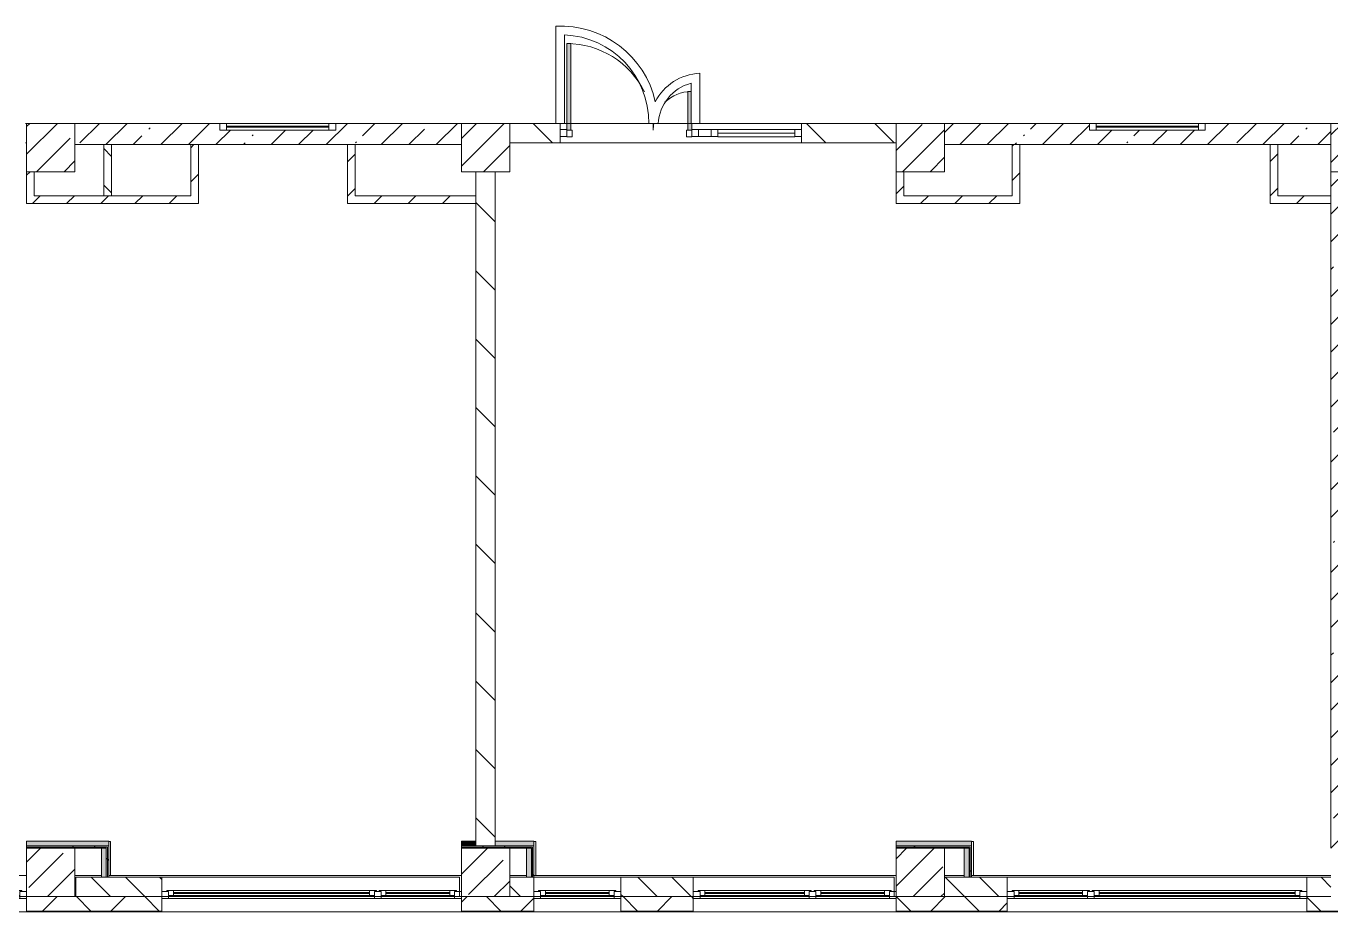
# Model space of a CAD drawing. Header units: millimetres. Extents: x 81037 to 284518, y -8553 to 29000.
# Drawn here: x 209413 to 222918, y -258 to 8906 of the extents above; entities that cross this region are included whole.
import ezdxf

# ---------------------------------------------------------------- set-up
doc = ezdxf.new("R2010")
doc.units = ezdxf.units.MM
for name, color, linetype, lineweight, true_color in [('A-DETL-GENF-9', 7, 'Continuous', 5, 0xaaaaaa), ('A-DOOR-4', 7, 'Continuous', 5, 0xe2e2e2), ('A-DOOR-5', 7, 'Continuous', 5, 0xaaaaaa), ('A-FLOR-2', 7, 'Continuous', 5, 0xaaaaaa), ('I-WALL-4', 7, 'Continuous', 5, 0xe7e7e7), ('I-WALL-5', 7, 'Continuous', 9, 0xe7e7e7), ('I-WALL-8', 7, 'Continuous', 5, 0x787878)]:
    doc.layers.add(name, color=color, linetype=linetype, lineweight=lineweight, true_color=true_color)
for name, color, linetype, lineweight in [('A-GLAZ-2', 7, 'Continuous', 5), ('A-GLAZ-CURT-1', 7, 'Continuous', 5), ('A-GLAZ-CWMG-2', 7, 'Continuous', 5), ('A-WALL', 7, 'Continuous', 9), ('A-WALL-4', 7, 'Continuous', 5), ('I-WALL-6', 7, 'Continuous', 5), ('S-COLS-1', 7, 'Continuous', 5)]:
    doc.layers.add(name, color=color, linetype=linetype, lineweight=lineweight)
pattern_1 = [(45, (157507.65, 0), (-176.7767, 176.7767), [])]
pattern_2 = [(45, (157507.65, 0), (-285.1231, 285.1231), []), (45, (157792.77, 0), (-285.1231, 285.1231), [504.031, -100.806, 16.764, -84.042])]
pattern_3 = [(135, (157507.65, 0), (-353.5534, -353.5534), [])]
pattern_4 = [(135, (157507.65, 0), (-176.7767, -176.7767), [])]
pattern_5 = [(45, (157507.65, 0), (-530.33, 530.33), []), (135, (157507.65, 0), (-530.33, -530.33), [])]

# ---------------------------------------------------------------- blocks, each defined once
blk = doc.blocks.new('BSC_Колонна _Прямоугольная - 500х500-V42-2_1_3_птичка')
at = {"layer": 'S-COLS-1'}
h = blk.add_hatch(dxfattribs=at)
h.set_pattern_fill('FP_56', color=256, style=0, pattern_type=2)
h.set_pattern_definition([(45, (-52160, -7650), (-285.123, 285.123), []), (45, (-51874.88, -7650), (-285.123, 285.123), [504.031, -100.806, 16.764, -84.042])])
h.paths.add_polyline_path([(-250, -250), (250, -250), (250, 250), (-250, 250)])
for p, q in [((250, 250), (-250, 250)), ((-250, 250), (-250, -250)), ((250, -250), (250, 250)), ((-250, -250), (250, -250))]:
    blk.add_line(p, q, dxfattribs=at)
blk = doc.blocks.new('BSC_Колонна _Прямоугольная - 500х500-V43-2_1_3_птичка')
at = {"layer": 'S-COLS-1'}
h = blk.add_hatch(dxfattribs=at)
h.set_pattern_fill('FP_57', color=256, style=0, pattern_type=2)
h.set_pattern_definition([(45, (-61160, -7650), (-285.1231, 285.1231), []), (45, (-60874.88, -7650), (-285.123, 285.123), [504.031, -100.806, 16.764, -84.042])])
h.paths.add_polyline_path([(-250, -250), (250, -250), (250, 250), (-250, 250)])
for p, q in [((250, 250), (-250, 250)), ((-250, 250), (-250, -250)), ((250, -250), (250, 250)), ((-250, -250), (250, -250))]:
    blk.add_line(p, q, dxfattribs=at)
blk = doc.blocks.new('BSC_Колонна _Прямоугольная - 500х500-V49-2_1_3_птичка')
at = {"layer": 'S-COLS-1'}
h = blk.add_hatch(dxfattribs=at)
h.set_pattern_fill('FP_63', color=256, style=0, pattern_type=2)
h.set_pattern_definition([(45, (-52160, -150), (-285.123, 285.123), []), (45, (-51874.88, -150), (-285.123, 285.123), [504.031, -100.806, 16.764, -84.042])])
h.paths.add_polyline_path([(-250, -250), (250, -250), (250, 250), (-250, 250)])
for p, q in [((250, 250), (-250, 250)), ((-250, 250), (-250, -250)), ((250, -250), (250, 250)), ((-250, -250), (250, -250))]:
    blk.add_line(p, q, dxfattribs=at)
blk = doc.blocks.new('BSC_Колонна _Прямоугольная - 500х500-V50-2_1_3_птичка')
at = {"layer": 'S-COLS-1'}
h = blk.add_hatch(dxfattribs=at)
h.set_pattern_fill('FP_64', color=256, style=0, pattern_type=2)
h.set_pattern_definition([(45, (-61160, -150), (-285.123, 285.123), []), (45, (-60874.88, -150), (-285.123, 285.123), [504.031, -100.806, 16.764, -84.042])])
h.paths.add_polyline_path([(-159, -250), (250, -250), (250, 250), (-250, 250), (-250, -250)])
for p, q in [((250, 250), (-250, 250)), ((-250, 250), (-250, -250)), ((250, -250), (250, 250)), ((-250, -250), (250, -250))]:
    blk.add_line(p, q, dxfattribs=at)
blk = doc.blocks.new('BSC_Колонна _Прямоугольная - 500х500-V54-2_1_3_птичка')
at = {"layer": 'S-COLS-1'}
h = blk.add_hatch(dxfattribs=at)
h.set_pattern_fill('FP_68', color=256, style=0, pattern_type=2)
h.set_pattern_definition([(45, (-65660, -7650), (-285.1231, 285.1231), []), (45, (-65374.88, -7650), (-285.1231, 285.1231), [504.031, -100.806, 16.764, -84.042])])
h.paths.add_polyline_path([(-22, -250), (250, -250), (250, 250), (-250, 250), (-250, -250)])
for p, q in [((250, 250), (-250, 250)), ((-250, 250), (-250, -250)), ((250, -250), (250, 250)), ((-250, -250), (250, -250))]:
    blk.add_line(p, q, dxfattribs=at)
blk = doc.blocks.new('BSC_Колонна _Прямоугольная - 500х500-V72-2_1_3_птичка')
at = {"layer": 'S-COLS-1'}
h = blk.add_hatch(dxfattribs=at)
h.set_pattern_fill('FP_91', color=256, style=0, pattern_type=2)
h.set_pattern_definition([(45, (-56660, -150), (-285.123, 285.123), []), (45, (-56374.88, -150), (-285.123, 285.123), [504.031, -100.806, 16.764, -84.042])])
h.paths.add_polyline_path([(-250, -250), (250, -250), (250, 250), (-250, 250), (-250, 80)])
for p, q in [((250, 250), (-250, 250)), ((-250, 250), (-250, -250)), ((250, -250), (250, 250)), ((-250, -250), (250, -250))]:
    blk.add_line(p, q, dxfattribs=at)
blk = doc.blocks.new('BSC_Колонна _Прямоугольная - 500х500-V73-2_1_3_птичка')
at = {"layer": 'S-COLS-1'}
h = blk.add_hatch(dxfattribs=at)
h.set_pattern_fill('FP_92', color=256, style=0, pattern_type=2)
h.set_pattern_definition([(45, (-56660, -7650), (-285.123, 285.123), []), (45, (-56374.88, -7650), (-285.123, 285.123), [504.031, -100.806, 16.764, -84.042])])
h.paths.add_polyline_path([(-250, -250), (250, -250), (250, 250), (-250, 250), (-250, 100)])
for p, q in [((250, 250), (-250, 250)), ((-250, 250), (-250, -250)), ((250, -250), (250, 250)), ((-250, -250), (250, -250))]:
    blk.add_line(p, q, dxfattribs=at)
blk = doc.blocks.new('120_Окно_СКБ_2Ст - 120_Окно_СКБ_2Ст 3100х2500 _мал_створка слева_-22446080-2_1_3_птичка')
at = {"layer": 'A-GLAZ-2'}
for p, q in [((-1550, -127), (-1550, -57)), ((-1550, -57), (-1480, -57)), ((1550, -57), (-1550, -57)), ((-1480, -127), (-1550, -127)), ((-1550, -127), (-1500, -127)), ((-1480, -127), (-1500, -127)), ((-1500, -127), (-1500, -137)), ((-1480, -57), (-1480, -127)), ((650, -87), (-1480, -87)), ((-1480, -87), (-1480, -127)), ((-1430, -137), (-1430, -87)), ((-1430, -107), (600, -107)), ((600, -117), (-1430, -117)), ((600, -137), (600, -87)), ((650, -127), (650, -57)), ((650, -57), (720, -57)), ((650, -127), (650, -87)), ((720, -127), (650, -127)), ((670, -127), (650, -127)), ((670, -127), (700, -127)), ((670, -137), (670, -127)), ((720, -127), (700, -127)), ((700, -127), (700, -137)), ((720, -57), (720, -127)), ((1480, -87), (720, -87)), ((720, -87), (720, -127)), ((770, -137), (770, -87)), ((770, -107), (1430, -107)), ((1430, -117), (770, -117)), ((1430, -137), (1430, -87)), ((1480, -127), (1480, -57)), ((1480, -57), (1550, -57)), ((1480, -127), (1480, -87)), ((1550, -127), (1480, -127)), ((1500, -127), (1480, -127)), ((1500, -127), (1550, -127)), ((1500, -137), (1500, -127)), ((1550, -57), (1550, -127)), ((-1500, -137), (670, -137)), ((670, -137), (-1500, -137)), ((700, -137), (1500, -137)), ((1500, -137), (700, -137))]:
    blk.add_line(p, q, dxfattribs=at)
blk = doc.blocks.new('120_Окно_СКБ_1Ст - 120_Окно_СКБ_1Ст 900х2500_h_-20664874-2_1_3_птичка')
at = {"layer": 'A-GLAZ-2'}
for p, q in [((-450, -127), (-450, -57)), ((-450, -57), (-380, -57)), ((450, -57), (-450, -57)), ((-380, -127), (-450, -127)), ((-450, -127), (-400, -127)), ((-380, -127), (-400, -127)), ((-400, -127), (-400, -137)), ((-380, -57), (-380, -127)), ((380, -87), (-380, -87)), ((-380, -87), (-380, -127)), ((-330, -137), (-330, -87)), ((-330, -107), (330, -107)), ((330, -117), (-330, -117)), ((330, -137), (330, -87)), ((380, -127), (380, -57)), ((380, -57), (450, -57)), ((380, -127), (380, -87)), ((450, -127), (380, -127)), ((400, -127), (380, -127)), ((400, -127), (450, -127)), ((400, -137), (400, -127)), ((450, -57), (450, -127)), ((-400, -137), (400, -137)), ((400, -137), (-400, -137))]:
    blk.add_line(p, q, dxfattribs=at)
blk = doc.blocks.new('120_Окно_СКБ_2Ст - 120_Окно_СКБ_2Ст 2100х2500 _мал створка СЛЕВА_-22446485-2_1_3_птичка')
at = {"layer": 'A-GLAZ-2'}
for p, q in [((-1050, -127), (-1050, -57)), ((-1050, -57), (-980, -57)), ((1050, -57), (-1050, -57)), ((-980, -127), (-1050, -127)), ((-1050, -127), (-1000, -127)), ((-980, -127), (-1000, -127)), ((-1000, -127), (-1000, -137)), ((-980, -57), (-980, -127)), ((-220, -87), (-980, -87)), ((-980, -87), (-980, -127)), ((-930, -137), (-930, -87)), ((-930, -107), (-270, -107)), ((-270, -117), (-930, -117)), ((-270, -137), (-270, -87)), ((-220, -127), (-220, -57)), ((-220, -57), (-150, -57)), ((-220, -127), (-220, -87)), ((-150, -127), (-220, -127)), ((-200, -127), (-220, -127)), ((-200, -127), (-170, -127)), ((-200, -137), (-200, -127)), ((-150, -127), (-170, -127)), ((-170, -127), (-170, -137)), ((-150, -57), (-150, -127)), ((980, -87), (-150, -87)), ((-150, -87), (-150, -127)), ((-100, -137), (-100, -87)), ((-100, -107), (930, -107)), ((930, -117), (-100, -117)), ((930, -137), (930, -87)), ((980, -127), (980, -57)), ((980, -57), (1050, -57)), ((980, -127), (980, -87)), ((1050, -127), (980, -127)), ((1000, -127), (980, -127)), ((1000, -127), (1050, -127)), ((1000, -137), (1000, -127)), ((1050, -57), (1050, -127)), ((-1000, -137), (-200, -137)), ((-200, -137), (-1000, -137)), ((-170, -137), (1000, -137)), ((1000, -137), (-170, -137))]:
    blk.add_line(p, q, dxfattribs=at)
blk = doc.blocks.new('120_Окно_СКБ_2Ст - 120_Окно_СКБ_2Ст 3100х2500 _мал_ створка слева-2_-V81-2_1_3_птичка')
at = {"layer": 'A-GLAZ-2'}
for p, q in [((-1550, -127), (-1550, -57)), ((-1550, -57), (-1480, -57)), ((1550, -57), (-1550, -57)), ((-1480, -127), (-1550, -127)), ((-1550, -127), (-1500, -127)), ((-1480, -127), (-1500, -127)), ((-1500, -127), (-1500, -137)), ((-1480, -57), (-1480, -127)), ((-720, -87), (-1480, -87)), ((-1480, -87), (-1480, -127)), ((-1430, -137), (-1430, -87)), ((-1430, -107), (-770, -107)), ((-770, -117), (-1430, -117)), ((-770, -137), (-770, -87)), ((-720, -127), (-720, -57)), ((-720, -57), (-650, -57)), ((-720, -127), (-720, -87)), ((-650, -127), (-720, -127)), ((-700, -127), (-720, -127)), ((-700, -127), (-670, -127)), ((-700, -137), (-700, -127)), ((-650, -127), (-670, -127)), ((-670, -127), (-670, -137)), ((-650, -57), (-650, -127)), ((1480, -87), (-650, -87)), ((-650, -87), (-650, -127)), ((-600, -137), (-600, -87)), ((-600, -107), (1430, -107)), ((1430, -117), (-600, -117)), ((1430, -137), (1430, -87)), ((1480, -127), (1480, -57)), ((1480, -57), (1550, -57)), ((1480, -127), (1480, -87)), ((1550, -127), (1480, -127)), ((1500, -127), (1480, -127)), ((1500, -127), (1550, -127)), ((1500, -137), (1500, -127)), ((1550, -57), (1550, -127)), ((-1500, -137), (-700, -137)), ((-700, -137), (-1500, -137)), ((-670, -137), (1500, -137)), ((1500, -137), (-670, -137))]:
    blk.add_line(p, q, dxfattribs=at)
blk = doc.blocks.new('120_Окно_СКБ_2Ст - 120_Окно_СКБ_2Ст 3100х2500 _мал_ створка слева-2_-V82-2_1_3_птичка')
at = {"layer": 'A-GLAZ-2'}
for p, q in [((-1550, -127), (-1550, -57)), ((-1550, -57), (-1480, -57)), ((1550, -57), (-1550, -57)), ((-1480, -127), (-1550, -127)), ((-1550, -127), (-1503, -127)), ((-1480, -127), (-1500, -127)), ((-1500, -127), (-1500, -137)), ((-1480, -57), (-1480, -127)), ((-720, -87), (-1480, -87)), ((-1480, -87), (-1480, -127)), ((-1430, -137), (-1430, -87)), ((-1430, -107), (-770, -107)), ((-770, -117), (-1430, -117)), ((-770, -137), (-770, -87)), ((-720, -127), (-720, -57)), ((-720, -57), (-650, -57)), ((-720, -127), (-720, -87)), ((-650, -127), (-720, -127)), ((-700, -127), (-720, -127)), ((-700, -127), (-670, -127)), ((-700, -137), (-700, -127)), ((-650, -127), (-670, -127)), ((-670, -127), (-670, -137)), ((-650, -57), (-650, -127)), ((1480, -87), (-650, -87)), ((-650, -87), (-650, -127)), ((-600, -137), (-600, -87)), ((-600, -107), (1430, -107)), ((1430, -117), (-600, -117)), ((1430, -137), (1430, -87)), ((1480, -127), (1480, -57)), ((1480, -57), (1550, -57)), ((1480, -127), (1480, -87)), ((1550, -127), (1480, -127)), ((1500, -127), (1480, -127)), ((1500, -127), (1550, -127)), ((1500, -137), (1500, -127)), ((1550, -57), (1550, -127)), ((-1500, -137), (-700, -137)), ((-700, -137), (-1500, -137)), ((-670, -137), (1500, -137)), ((1500, -137), (-670, -137))]:
    blk.add_line(p, q, dxfattribs=at)
blk = doc.blocks.new('120_Окно_СКБ_1Ст - 120_Окно_СКБ_1Ст 400х1200 EI30-24228621-2_1_3_птичка')
at = {"layer": 'A-GLAZ-2'}
for p, q in [((-600, 40), (-600, 110)), ((-600, 110), (-530, 110)), ((600, 110), (-600, 110)), ((-530, 40), (-600, 40)), ((-600, 40), (600, 40)), ((-530, 110), (-530, 40)), ((530, 80), (-530, 80)), ((530, 70), (-530, 70)), ((530, 40), (530, 110)), ((530, 110), (600, 110)), ((600, 40), (530, 40)), ((600, 110), (600, 40))]:
    blk.add_line(p, q, dxfattribs=at)
blk = doc.blocks.new('Прямоугольный импост - 50 x 70 мм-31700031-2_1_3_птичка')
at = {"layer": 'A-GLAZ-CWMG-2'}
for p, q in [((-70, 35), (0, 35)), ((-70, -35), (-70, 35)), ((0, 35), (0, -35)), ((0, -35), (-70, -35))]:
    blk.add_line(p, q, dxfattribs=at)
blk = doc.blocks.new('Дверь_Витражная_остекление_ - ДВН_ДАО_Главный вход_1200 в свету-V192-2_1_3_птичка')
at = {"layer": 'A-DOOR-4'}
for points in [[(-607, 30), (-607, 925), (-647, 925), (-647, 30)], [(647, 30), (647, 100), (639, 100), (639, 430), (607, 430), (607, 30), (639, 30)]]:
    blk.add_hatch(color=256, dxfattribs=at).paths.add_polyline_path(points)
at = {"layer": 'A-DETL-GENF-9'}
for p, q in [((-607, 925), (-647, 925)), ((-647, 925), (-647, 35)), ((-607, 30), (-607, 925)), ((639, 430), (607, 430)), ((607, 430), (607, 30)), ((-647, 30), (-607, 30)), ((-592, 30), (-647, 30)), ((-592, -40), (-592, 30)), ((592, -40), (592, 30)), ((592, 30), (647, 30)), ((607, 30), (647, 30)), ((647, 35), (647, 100)), ((-647, -40), (-592, -40)), ((647, -40), (592, -40))]:
    blk.add_line(p, q, dxfattribs=at)
at = {"layer": 'A-DOOR-5'}
for p, q in [((-647, 925), (-647, 35)), ((647, 100), (647, 35))]:
    blk.add_line(p, q, dxfattribs=at)
for centre, radius, start, end in [((-647, 30), 895, 26.2405, 90), ((647, 30), 400, 91.3229, 133.9937), ((-647, 30), 895, 360, 4.3606), ((647, 30), 400, 170.1518, 180)]:
    blk.add_arc(centre, radius, start, end, dxfattribs=at)
blk = doc.blocks.new('Системная панель - Стемалит - 40мм-32257327-2_1_3_птичка')
at = {"layer": 'A-GLAZ-CURT-1'}
for p, q in [((65, 35), (-65, 35)), ((-65, 35), (-65, -35)), ((65, -35), (65, 35)), ((-65, -35), (65, -35))]:
    blk.add_line(p, q, dxfattribs=at)
blk = doc.blocks.new('Прямоугольный импост - 50 x 70 мм-31687886-2_1_3_птичка')
at = {"layer": 'A-GLAZ-CWMG-2'}
for p, q in [((-35, 35), (35, 35)), ((-35, -35), (-35, 35)), ((35, 35), (35, -35)), ((35, -35), (-35, -35))]:
    blk.add_line(p, q, dxfattribs=at)
blk = doc.blocks.new('Прямоугольный импост - 50 x 70 мм-31701779-2_1_3_птичка')
at = {"layer": 'A-GLAZ-CWMG-2'}
for p, q in [((0, 35), (-70, 35)), ((-70, 35), (-70, -35)), ((0, -35), (0, 35)), ((-70, -35), (0, -35))]:
    blk.add_line(p, q, dxfattribs=at)
blk = doc.blocks.new('Системная панель - Стекло - 40мм-V193-2_1_3_птичка')
at = {"layer": 'A-GLAZ-CURT-1'}
for p, q in [((397.5, 0), (-397.5, 0)), ((-397.5, 0), (-397.5, -40)), ((397.5, -40), (397.5, 0)), ((-397.5, -40), (397.5, -40))]:
    blk.add_line(p, q, dxfattribs=at)
blk = doc.blocks.new('Прямоугольный импост - 50 x 70 мм-31702100-2_1_3_птичка')
at = {"layer": 'A-GLAZ-CWMG-2'}
for p, q in [((-35, 35), (35, 35)), ((-35, -35), (-35, 35)), ((35, 35), (35, -35)), ((35, -35), (-35, -35))]:
    blk.add_line(p, q, dxfattribs=at)
blk = doc.blocks.new('Прямоугольный импост - 50 x 70 мм-31720914-2_1_3_птичка')
at = {"layer": 'A-GLAZ-CWMG-2'}
blk.add_line((6460, 7920), (5665, 7920), dxfattribs=at)

msp = doc.modelspace()

# ---------------------------------------------------------------- hatches: boundary and pattern name
at = {"layer": 'A-WALL-4'}
h = msp.add_hatch(dxfattribs=at)
h.set_pattern_fill('FP_81', color=256, style=0, pattern_type=2)
h.set_pattern_definition(pattern_4)
h.paths.add_polyline_path([(209927.7, -100), (210817.7, -100), (210817.7, 100), (209927.7, 100)])
h = msp.add_hatch(dxfattribs=at)
h.set_pattern_fill('FP_81', color=256, style=0, pattern_type=2)
h.set_pattern_definition(pattern_4)
h.paths.add_polyline_path([(215567.7, -100), (216317.7, -100), (216317.7, 100), (215567.7, 100)])
h.paths.add_polyline_path([(214667.7, -100), (214667.7, 100), (214417.7, 100), (214417.7, -100)])
h = msp.add_hatch(dxfattribs=at)
h.set_pattern_fill('FP_81', color=256, style=0, pattern_type=2)
h.set_pattern_definition(pattern_4)
h.paths.add_polyline_path([(219435.8, -100), (219567.7, -100), (219567.7, 100), (218917.7, 100), (218917.7, -100)])
h.paths.add_polyline_path([(222917.7, -100), (222917.7, 100), (222667.7, 100), (222667.7, -100)])
h = msp.add_hatch(dxfattribs=at)
h.set_pattern_fill('FP_71', color=256, style=0, pattern_type=2)
h.set_pattern_definition([(45, (157507.65, 0), (-353.5534, 353.5534), []), (135, (157507.65, 0), (-353.5534, -353.5534), [])])
h.paths.add_polyline_path([(233207.7, -250), (233207.7, -100), (229067.7, -100), (229067.7, -250), (232421.1, -250)])
h.paths.add_polyline_path([(226856, -250), (228167.7, -250), (228167.7, -100), (224567.7, -100), (224567.7, -250), (225000.9, -250)])
h.paths.add_polyline_path([(219435.8, -250), (219567.7, -250), (219567.7, -100), (218417.7, -100), (218417.7, -250), (218508.3, -250)])
h.paths.add_polyline_path([(214417.7, -250), (214667.7, -250), (214667.7, -100), (213917.7, -100), (213917.7, -250), (214334.4, -250)])
h.paths.add_polyline_path([(216317.7, -250), (216317.7, -100), (215567.7, -100), (215567.7, -250), (215725.7, -250)])
h.paths.add_polyline_path([(222667.7, -250), (223667.7, -250), (223667.7, -100), (222667.7, -100)])
h.paths.add_polyline_path([(210817.7, -250), (210817.7, -100), (209417.7, -100), (209417.7, -250), (210160.6, -250)])
h.paths.add_polyline_path([(206317.7, -250), (206317.7, -100), (204917.7, -100), (204917.7, -250), (205523, -250)])
h.paths.add_polyline_path([(202740.4, -250), (202817.7, -250), (202817.7, -100), (202444, -100), (202444, -250)])
h.paths.add_polyline_path([(200917.7, -250), (201544, -250), (201544, -100), (200167.7, -100), (200167.7, -250), (200885.4, -250)])
h.paths.add_polyline_path([(193397.7, -250), (193397.7, -100), (192277.7, -100), (192277.7, -250), (193001.5, -250)])
h.paths.add_polyline_path([(196547.7, -250), (197067.7, -250), (197067.7, -100), (195497.7, -100), (195497.7, -250), (196247.8, -250)])
h.paths.add_polyline_path([(190682.7, -250), (191377.7, -250), (191377.7, -100), (190517.7, -100), (190517.7, -250)])
h.paths.add_polyline_path([(188363.9, -250), (188417.7, -250), (188417.7, -100), (186717.4, -100), (186717.4, -250), (187900.1, -250)])
h.paths.add_polyline_path([(179552.4, -250), (180217.7, -250), (180217.7, -100), (179117.7, -100), (179117.7, -250)])
h.paths.add_polyline_path([(173987.3, -250), (174767.7, -250), (174767.7, -100), (173617.7, -100), (173617.7, -250)])
h.paths.add_polyline_path([(175667.7, -250), (176317.7, -250), (176317.7, -100), (175667.7, -100)])
h.paths.add_polyline_path([(182317.7, -250), (183917.4, -250), (183917.4, -100), (182317.7, -100)])
h.paths.add_polyline_path([(166067.7, -250), (166067.7, -100), (162137.7, -100), (162137.7, -250), (165639.6, -250)])
h.paths.add_polyline_path([(160074.5, -250), (161237.7, -250), (161237.7, -100), (157247.7, -100), (157247.7, -250), (158219.5, -250)])
h.paths.add_polyline_path([(169167.7, -250), (170517.7, -250), (170517.7, -100), (169167.7, -100)])
at = {"layer": 'I-WALL-4'}
for points in [[(214067.7, 425), (214067.7, 475), (213917.7, 475), (213917.7, 425)], [(210242.7, 100), (210242.7, 400), (210192.7, 400), (210192.7, 100)]]:
    msp.add_hatch(color=256, dxfattribs=at).paths.add_polyline_path(points)
at = {"layer": 'I-WALL-5'}
for points in [[(210267.7, 425), (210267.7, 475), (209417.7, 475), (209417.7, 425), (210160.6, 425)], [(214667.7, 425), (214667.7, 475), (214267.7, 475), (214267.7, 425), (214655.2, 425)], [(219197.7, 425), (219197.7, 475), (218417.7, 475), (218417.7, 425), (218508.3, 425)], [(214642.7, 100), (214642.7, 400), (214592.7, 400), (214592.7, 100)], [(219172.7, 100), (219172.7, 400), (219122.7, 400), (219122.7, 100)]]:
    msp.add_hatch(color=256, dxfattribs=at).paths.add_polyline_path(points)
at = {"layer": 'I-WALL-6'}
h = msp.add_hatch(dxfattribs=at)
h.set_pattern_fill('FP_79', color=256, style=0, pattern_type=2)
h.set_pattern_definition(pattern_2)
h.paths.add_polyline_path([(211197.7, 7680), (213917.7, 7680), (213917.7, 7900), (212617.7, 7900), (212617.7, 7830), (211417.7, 7830), (211417.7, 7900), (209917.7, 7900), (209917.7, 7680), (211117.7, 7680)])
h = msp.add_hatch(dxfattribs=at)
h.set_pattern_fill('FP_82', color=256, style=0, pattern_type=2)
h.set_pattern_definition(pattern_3)
h.paths.add_polyline_path([(218417.7, 7700), (218417.7, 7900), (217438.7, 7900), (217438.7, 7700), (217580.8, 7700)])
h.paths.add_polyline_path([(214417.7, 7700), (214938.7, 7700), (214938.7, 7900), (214417.7, 7900), (214417.7, 7750.3)])
h = msp.add_hatch(dxfattribs=at)
h.set_pattern_fill('FP_79', color=256, style=0, pattern_type=2)
h.set_pattern_definition(pattern_2)
h.paths.add_polyline_path([(222367.7, 7680), (222917.7, 7680), (222917.7, 7900), (221617.7, 7900), (221617.7, 7830), (220417.7, 7830), (220417.7, 7900), (218917.7, 7900), (218917.7, 7680), (222287.7, 7680)])
h = msp.add_hatch(dxfattribs=at)
h.set_pattern_fill('FP_83', color=256, style=0, pattern_type=2)
h.set_pattern_definition(pattern_1)
h.paths.add_polyline_path([(211197.7, 7070), (211197.7, 7680), (211117.7, 7680), (211117.7, 7070)])
h = msp.add_hatch(dxfattribs=at)
h.set_pattern_fill('FP_83', color=256, style=0, pattern_type=2)
h.set_pattern_definition(pattern_1)
h.paths.add_polyline_path([(212817.7, 7070), (212817.7, 7680), (212737.7, 7680), (212737.7, 7070)])
h = msp.add_hatch(dxfattribs=at)
h.set_pattern_fill('FP_83', color=256, style=0, pattern_type=2)
h.set_pattern_definition(pattern_1)
h.paths.add_polyline_path([(219697.7, 7150), (219697.7, 7680), (219617.7, 7680), (219617.7, 7150)])
h = msp.add_hatch(dxfattribs=at)
h.set_pattern_fill('FP_83', color=256, style=0, pattern_type=2)
h.set_pattern_definition(pattern_1)
h.paths.add_polyline_path([(222367.7, 7070), (222367.7, 7680), (222287.7, 7680), (222287.7, 7070)])
h = msp.add_hatch(dxfattribs=at)
h.set_pattern_fill('FP_83', color=256, style=0, pattern_type=2)
h.set_pattern_definition(pattern_1)
h.paths.add_polyline_path([(209497.7, 7150), (209497.7, 7400), (209417.7, 7400), (209417.7, 7150)])
h = msp.add_hatch(dxfattribs=at)
h.set_pattern_fill('FP_82', color=256, style=0, pattern_type=2)
h.set_pattern_definition(pattern_3)
h.paths.add_polyline_path([(214267.7, 425), (214267.7, 7400), (214067.7, 7400), (214067.7, 425)])
h = msp.add_hatch(dxfattribs=at)
h.set_pattern_fill('FP_83', color=256, style=0, pattern_type=2)
h.set_pattern_definition(pattern_1)
h.paths.add_polyline_path([(218497.7, 7150), (218497.7, 7400), (218417.7, 7400), (218417.7, 7150)])
h = msp.add_hatch(dxfattribs=at)
h.set_pattern_fill('FP_79', color=256, style=0, pattern_type=2)
h.set_pattern_definition(pattern_2)
h.paths.add_polyline_path([(222917.7, 400), (223137.7, 400), (223137.7, 7400), (222917.7, 7400), (222917.7, 808.9)])
h = msp.add_hatch(dxfattribs=at)
h.set_pattern_fill('FP_83', color=256, style=0, pattern_type=2)
h.set_pattern_definition(pattern_1)
h.paths.add_polyline_path([(211117.7, 7070), (211117.7, 7150), (209417.7, 7150), (209417.7, 7070), (210160.6, 7070)])
h = msp.add_hatch(dxfattribs=at)
h.set_pattern_fill('FP_83', color=256, style=0, pattern_type=2)
h.set_pattern_definition(pattern_1)
h.paths.add_polyline_path([(213766.1, 7070), (213766.1, 7150), (212817.7, 7150), (212817.7, 7070)])
h = msp.add_hatch(dxfattribs=at)
h.set_pattern_fill('FP_83', color=256, style=0, pattern_type=2)
h.set_pattern_definition(pattern_1)
h.paths.add_polyline_path([(214067.7, 7070), (214067.7, 7150), (213766.1, 7150), (213766.1, 7070), (213870.7, 7070)])
h = msp.add_hatch(dxfattribs=at)
h.set_pattern_fill('FP_83', color=256, style=0, pattern_type=2)
h.set_pattern_definition(pattern_1)
h.paths.add_polyline_path([(218417.7, 7070), (219697.7, 7070), (219697.7, 7150), (218417.7, 7150)])
h = msp.add_hatch(dxfattribs=at)
h.set_pattern_fill('FP_83', color=256, style=0, pattern_type=2)
h.set_pattern_definition(pattern_1)
h.paths.add_polyline_path([(222917.7, 7070), (222917.7, 7150), (222367.7, 7150), (222367.7, 7070)])
h = msp.add_hatch(dxfattribs=at)
h.set_pattern_fill('FP_165', color=256, style=0, pattern_type=2)
h.set_pattern_definition(pattern_5)
h.paths.add_polyline_path([(210255.2, 412.5), (210267.7, 412.5), (210267.7, 425), (209417.7, 425), (209417.7, 412.5), (210160.6, 412.5)])
h = msp.add_hatch(dxfattribs=at)
h.set_pattern_fill('FP_165', color=256, style=0, pattern_type=2)
h.set_pattern_definition(pattern_5)
h.paths.add_polyline_path([(210255.2, 400), (210255.2, 412.5), (209417.7, 412.5), (209417.7, 400), (210242.7, 400)])
h = msp.add_hatch(dxfattribs=at)
h.set_pattern_fill('FP_165', color=256, style=0, pattern_type=2)
h.set_pattern_definition(pattern_5)
h.paths.add_polyline_path([(210255.2, 100), (210267.7, 100), (210267.7, 412.5), (210255.2, 412.5), (210255.2, 230.5)])
h = msp.add_hatch(dxfattribs=at)
h.set_pattern_fill('FP_165', color=256, style=0, pattern_type=2)
h.set_pattern_definition(pattern_5)
h.paths.add_polyline_path([(214267.7, 412.5), (214267.7, 425), (213917.7, 425), (213917.7, 412.5), (214067.7, 412.5)])
h = msp.add_hatch(dxfattribs=at)
h.set_pattern_fill('FP_165', color=256, style=0, pattern_type=2)
h.set_pattern_definition(pattern_5)
h.paths.add_polyline_path([(214267.7, 400), (214267.7, 412.5), (213917.7, 412.5), (213917.7, 400), (214067.7, 400)])
h = msp.add_hatch(dxfattribs=at)
h.set_pattern_fill('FP_165', color=256, style=0, pattern_type=2)
h.set_pattern_definition(pattern_5)
h.paths.add_polyline_path([(214655.2, 412.5), (214655.2, 425), (214067.7, 425), (214067.7, 412.5), (214642.7, 412.5)])
h = msp.add_hatch(dxfattribs=at)
h.set_pattern_fill('FP_165', color=256, style=0, pattern_type=2)
h.set_pattern_definition(pattern_5)
h.paths.add_polyline_path([(214417.7, 400), (214642.7, 400), (214642.7, 412.5), (214067.7, 412.5), (214067.7, 400), (214334.4, 400)])
h = msp.add_hatch(dxfattribs=at)
h.set_pattern_fill('FP_165', color=256, style=0, pattern_type=2)
h.set_pattern_definition(pattern_5)
h.paths.add_polyline_path([(214642.7, 100), (214655.2, 100), (214655.2, 412.5), (214642.7, 412.5), (214642.7, 230.5)])
h = msp.add_hatch(dxfattribs=at)
h.set_pattern_fill('FP_165', color=256, style=0, pattern_type=2)
h.set_pattern_definition(pattern_5)
h.paths.add_polyline_path([(214655.2, 100), (214667.7, 100), (214667.7, 425), (214655.2, 425), (214655.2, 230.5)])
h = msp.add_hatch(dxfattribs=at)
h.set_pattern_fill('FP_165', color=256, style=0, pattern_type=2)
h.set_pattern_definition(pattern_5)
h.paths.add_polyline_path([(219185.2, 412.5), (219197.7, 412.5), (219197.7, 425), (218417.7, 425), (218417.7, 412.5), (218508.3, 412.5)])
h = msp.add_hatch(dxfattribs=at)
h.set_pattern_fill('FP_165', color=256, style=0, pattern_type=2)
h.set_pattern_definition(pattern_5)
h.paths.add_polyline_path([(219185.2, 400), (219185.2, 412.5), (218417.7, 412.5), (218417.7, 400), (219172.7, 400)])
h = msp.add_hatch(dxfattribs=at)
h.set_pattern_fill('FP_165', color=256, style=0, pattern_type=2)
h.set_pattern_definition(pattern_5)
h.paths.add_polyline_path([(219185.2, 100), (219197.7, 100), (219197.7, 412.5), (219185.2, 412.5), (219185.2, 230.5)])
h = msp.add_hatch(dxfattribs=at)
h.set_pattern_fill('FP_165', color=256, style=0, pattern_type=2)
h.set_pattern_definition(pattern_5)
h.paths.add_polyline_path([(210255.2, 100), (210255.2, 400), (210242.7, 400), (210242.7, 100)])
h = msp.add_hatch(dxfattribs=at)
h.set_pattern_fill('FP_165', color=256, style=0, pattern_type=2)
h.set_pattern_definition(pattern_5)
h.paths.add_polyline_path([(219185.2, 100), (219185.2, 400), (219172.7, 400), (219172.7, 100)])
at = {"layer": 'I-WALL-8'}
h = msp.add_hatch(dxfattribs=at)
h.set_pattern_fill('FP_86', color=256, style=0, pattern_type=2)
h.set_pattern_definition([(135, (157507.65, 0), (-377.171, -377.171), [533.4, -88.9, 17.78, -88.9]), (135, (157507.65, 376.94), (-377.171, -377.171), []), (50, (157507.65, 0), (637.6445, -55.7866), [66.675, -733.425]), (355, (157507.65, 0), (-123.3494, 668.699), [53.34, -586.74]), (100.451, (157560.8, -4.65), (514.299, 612.908), [56.665, -623.315]), (46.184, (157507.65, 177.8), (948.776, -147.15), [100.012, -1100.137]), (96.636, (157586.7, 165.5), (830.909, 865.997), [84.998, -934.973]), (351.184, (157507.7, 177.8), (830.918, 865.988), [80.01, -880.11]), (21, (157596.55, 133.35), (530.6506, -357.9283), [66.675, -733.425]), (326, (157596.55, 133.35), (216.308, 644.6585), [53.34, -586.74]), (71.451, (157640.8, 103.5), (746.9596, 286.724), [56.665, -623.315]), (37.5, (157507.65, 0), (10.8105, 295.9426), [16.764, -562.864, 16.764, -578.866, -588.962]), (37.5, (157507.65, 0), (10.8105, 295.9426), [-1175.258, 16.764, -572.198]), (7.5, (157507.65, 0), (233.8692, 350.6318), [16.764, -322.834, 16.764, -549.529, -224.472]), (7.5, (157507.65, 0), (233.8692, 350.6318), [-905.891, 16.764, -207.708]), (327.5, (157309.4, 0), (474.5678, -20.0513), [16.764, -205.486, 16.764, -676.656, -920.115]), (327.5, (157309.4, 0), (474.5678, -20.0513), [-915.67, 16.764, -903.351]), (317.5, (157220.5, 0), (518.4522, 88.9934), [16.764, -272.161, 16.764, -443.738, -653.415]), (317.5, (157220.5, 0), (518.4522, 88.9934), [-749.427, 16.764, -636.651])])
h.paths.add_polyline_path([(210297.7, 7150), (210297.7, 7680), (210217.7, 7680), (210217.7, 7150)])

# ---------------------------------------------------------------- linework, layer by layer
at = {"layer": 'A-FLOR-2'}
for p, q in [((214895.7, 8904.6), (214895.7, 7900)), ((214985.7, 7897), (214985.7, 8815.2)), ((216384.7, 7900), (216384.7, 8418.4)), ((216294.7, 8314.2), (216294.7, 7900)), ((209407.7, 7900), (209417.7, 7900)), ((214938.7, 7897), (214985.7, 7897)), ((214985.7, 7900), (215858.1, 7900)), ((215858.2, 7897), (215956.2, 7897)), ((215956.6, 7900), (217438.7, 7900)), ((217438.7, 7900), (216384.7, 7900)), ((209417.7, 7700), (209407.7, 7700)), ((210267.7, 470), (210287.7, 470)), ((210287.7, 470), (210287.7, 120)), ((214667.7, 470), (214687.7, 470)), ((214687.7, 470), (214687.7, 120)), ((219197.7, 470), (219217.7, 470)), ((219217.7, 470), (219217.7, 120))]:
    msp.add_line(p, q, dxfattribs=at)
for centre, radius, start, end in [((214948.3, 7906), 1000, 12.44956, 93.01125), ((214948.3, 7906), 910, 359.43333, 87.64026), ((216409.7, 7875), 544, 92.63401, 153.04618), ((216409.7, 7875), 454, 104.67311, 177.22246)]:
    msp.add_arc(centre, radius, start, end, dxfattribs=at)
at = {"layer": 'A-WALL'}
for p, q in [((211197.7, 7680), (211117.7, 7680)), ((212817.7, 7680), (212737.7, 7680)), ((219697.7, 7680), (219617.7, 7680)), ((222367.7, 7680), (222287.7, 7680)), ((210217.7, 7150), (210297.7, 7150)), ((214067.7, 7070), (214067.7, 7150)), ((222917.7, 7070), (222917.7, 7150)), ((210267.7, 425), (209417.7, 425)), ((210255.2, 412.5), (209417.7, 412.5)), ((210255.2, 100), (210255.2, 412.5)), ((214667.7, 425), (213917.7, 425)), ((214655.2, 412.5), (213917.7, 412.5)), ((214067.7, 425), (214067.7, 475)), ((214267.7, 475), (214267.7, 425)), ((214655.2, 412.5), (214655.2, 100)), ((219197.7, 425), (218417.7, 425)), ((219185.2, 412.5), (218417.7, 412.5)), ((219185.2, 412.5), (219185.2, 100)), ((210242.7, 400), (210192.7, 400)), ((210242.7, 100), (210242.7, 400)), ((214592.7, 400), (214642.7, 400)), ((214642.7, 400), (214642.7, 100)), ((219172.7, 400), (219122.7, 400)), ((219172.7, 400), (219172.7, 100)), ((209927.7, -100), (210817.7, -100)), ((214417.7, -100), (214667.7, -100)), ((215567.7, -100), (216317.7, -100)), ((218917.7, -100), (219567.7, -100)), ((222667.7, -100), (222917.7, -100)), ((209417.7, -250), (210817.7, -250)), ((209417.7, -253), (210817.7, -253)), ((213917.7, -250), (214667.7, -250)), ((213917.7, -253), (214667.7, -253)), ((215567.7, -250), (216317.7, -250)), ((215567.7, -253), (216317.7, -253)), ((218417.7, -250), (219567.7, -250)), ((218417.7, -253), (219567.7, -253)), ((222667.7, -250), (223667.7, -250)), ((222667.7, -253), (223667.7, -253))]:
    msp.add_line(p, q, dxfattribs=at)
at = {"layer": 'A-WALL-4'}
for p, q in [((209927.7, 100), (209927.7, -100)), ((209927.7, 100), (213897.7, 100)), ((210817.7, -258), (210817.7, 100)), ((213897.7, -100), (213897.7, 100)), ((214417.7, 100), (218397.7, 100)), ((214667.7, -258), (214667.7, 100)), ((215567.7, 100), (215567.7, -258)), ((216317.7, -258), (216317.7, 100)), ((218397.7, -100), (218397.7, 100)), ((218917.7, 100), (222917.7, 100)), ((219567.7, -258), (219567.7, 100)), ((222667.7, 100), (222667.7, -258)), ((209417.7, -100), (209417.7, -258)), ((209917.7, -100), (209927.7, -100)), ((213917.7, -100), (213917.7, -258)), ((218417.7, -100), (218417.7, -258)), ((219567.7, -100), (222917.7, -100)), ((215567.7, -258), (182317.7, -258)), ((223667.7, -258), (215567.7, -258))]:
    msp.add_line(p, q, dxfattribs=at)
at = {"layer": 'I-WALL-6'}
for p, q in [((211417.7, 7900), (209917.7, 7900)), ((213917.7, 7900), (212617.7, 7900)), ((214938.7, 7900), (214417.7, 7900)), ((214938.7, 7700), (214938.7, 7900)), ((214985.7, 7900), (215858.1, 7900)), ((215956.6, 7900), (216294.7, 7900)), ((217438.7, 7900), (217438.7, 7700)), ((217438.7, 7900), (218417.7, 7900)), ((220417.7, 7900), (218917.7, 7900)), ((222917.7, 7900), (221617.7, 7900)), ((218417.7, 7700), (214417.7, 7700)), ((209917.7, 7680), (211117.7, 7680)), ((210217.7, 7680), (210217.7, 7150)), ((210297.7, 7150), (210297.7, 7680)), ((211117.7, 7680), (211117.7, 7150)), ((211197.7, 7070), (211197.7, 7680)), ((211197.7, 7680), (212737.7, 7680)), ((212737.7, 7680), (212737.7, 7070)), ((212817.7, 7150), (212817.7, 7680)), ((212817.7, 7680), (213917.7, 7680)), ((218917.7, 7680), (219617.7, 7680)), ((219617.7, 7680), (219617.7, 7150)), ((219697.7, 7070), (219697.7, 7680)), ((219697.7, 7680), (222287.7, 7680)), ((222287.7, 7680), (222287.7, 7070)), ((222367.7, 7150), (222367.7, 7680)), ((222367.7, 7680), (222917.7, 7680)), ((209417.7, 7400), (209417.7, 7070)), ((209497.7, 7150), (209497.7, 7400)), ((214067.7, 7400), (214067.7, 7150)), ((214267.7, 475), (214267.7, 7400)), ((218417.7, 7400), (218417.7, 7070)), ((218497.7, 7150), (218497.7, 7400)), ((222917.7, 7400), (222917.7, 7150)), ((209417.7, 7070), (211197.7, 7070)), ((210217.7, 7150), (209497.7, 7150)), ((211117.7, 7150), (210297.7, 7150)), ((212737.7, 7070), (214067.7, 7070)), ((214067.7, 7150), (212817.7, 7150)), ((214067.7, 7070), (214067.7, 475)), ((218417.7, 7070), (219697.7, 7070)), ((219617.7, 7150), (218497.7, 7150)), ((222287.7, 7070), (222917.7, 7070)), ((222917.7, 7150), (222367.7, 7150)), ((222917.7, 7070), (222917.7, 400)), ((210267.7, 475), (209417.7, 475)), ((209417.7, 475), (209417.7, 400)), ((210267.7, 100), (210267.7, 475)), ((214067.7, 475), (213917.7, 475)), ((213917.7, 475), (213917.7, 400)), ((214667.7, 475), (214267.7, 475)), ((214667.7, 100), (214667.7, 475)), ((219197.7, 475), (218417.7, 475)), ((218417.7, 475), (218417.7, 400)), ((219197.7, 100), (219197.7, 475)), ((209917.7, 400), (210192.7, 400)), ((210192.7, 400), (210192.7, 100)), ((214417.7, 400), (214592.7, 400)), ((214592.7, 400), (214592.7, 100)), ((218917.7, 400), (219122.7, 400)), ((219122.7, 400), (219122.7, 100)), ((205631.7, 120), (209417.7, 120)), ((209917.7, 120), (210192.7, 120)), ((210266.8, 120), (213917.7, 120)), ((214417.7, 120), (214592.7, 120)), ((214666.9, 120), (218417.7, 120)), ((218917.7, 120), (219122.7, 120)), ((219196.8, 120), (222917.7, 120)), ((209417.7, -100), (206317.7, -100)), ((213917.7, -100), (210817.7, -100)), ((215567.7, -100), (214667.7, -100)), ((218417.7, -100), (216317.7, -100))]:
    msp.add_line(p, q, dxfattribs=at)

# ---------------------------------------------------------------- block references
at = {"layer": 'A-DOOR-5'}
msp.add_blockref('Дверь_Витражная_остекление_ - ДВН_ДАО_Главный вход_1200 в свету-V192-2_1_3_птичка', (215656.2, 7800), dxfattribs=at)
at = {"layer": 'A-GLAZ-2'}
for p in [(212017.7, 7790), (221017.7, 7790)]:
    msp.add_blockref('120_Окно_СКБ_1Ст - 120_Окно_СКБ_1Ст 400х1200 EI30-24228621-2_1_3_птичка', p, dxfattribs=at)
at = {"layer": 'A-GLAZ-2', "rotation": 180}
for name, p in [('120_Окно_СКБ_2Ст - 120_Окно_СКБ_2Ст 3100х2500 _мал_ створка слева-2_-V81-2_1_3_птичка', (207867.7, -175)), ('120_Окно_СКБ_2Ст - 120_Окно_СКБ_2Ст 3100х2500 _мал_ створка слева-2_-V82-2_1_3_птичка', (212367.7, -175)), ('120_Окно_СКБ_1Ст - 120_Окно_СКБ_1Ст 900х2500_h_-20664874-2_1_3_птичка', (215117.7, -175)), ('120_Окно_СКБ_2Ст - 120_Окно_СКБ_2Ст 2100х2500 _мал створка СЛЕВА_-22446485-2_1_3_птичка', (217367.7, -175)), ('120_Окно_СКБ_2Ст - 120_Окно_СКБ_2Ст 3100х2500 _мал_створка слева_-22446080-2_1_3_птичка', (221117.7, -175))]:
    msp.add_blockref(name, p, dxfattribs=at)
at = {"layer": 'A-GLAZ-CURT-1'}
for name, p in [('Системная панель - Стемалит - 40мм-32257327-2_1_3_птичка', (216438.7, 7800)), ('Системная панель - Стекло - 40мм-V193-2_1_3_птичка', (216971.2, 7800))]:
    msp.add_blockref(name, p, dxfattribs=at)
at = {"layer": 'A-GLAZ-CWMG-2', "rotation": 180}
msp.add_blockref('Прямоугольный импост - 50 x 70 мм-31701779-2_1_3_птичка', (214938.7, 7800), dxfattribs=at)
at = {"layer": 'A-GLAZ-CWMG-2', "extrusion": (0, 0, -1), "rotation": 180}
for name, p in [('Прямоугольный импост - 50 x 70 мм-31687886-2_1_3_птичка', (-216338.7, 7800)), ('Прямоугольный импост - 50 x 70 мм-31702100-2_1_3_птичка', (-216538.7, 7800)), ('Прямоугольный импост - 50 x 70 мм-31700031-2_1_3_птичка', (-217438.7, 7800))]:
    msp.add_blockref(name, p, dxfattribs=at)
at = {"layer": 'A-GLAZ-CWMG-2'}
msp.add_blockref('Прямоугольный импост - 50 x 70 мм-31720914-2_1_3_птичка', (210908.7, -85), dxfattribs=at)
at = {"layer": 'S-COLS-1'}
for name, p in [('BSC_Колонна _Прямоугольная - 500х500-V42-2_1_3_птичка', (209667.7, 7650)), ('BSC_Колонна _Прямоугольная - 500х500-V73-2_1_3_птичка', (214167.7, 7650)), ('BSC_Колонна _Прямоугольная - 500х500-V43-2_1_3_птичка', (218667.7, 7650)), ('BSC_Колонна _Прямоугольная - 500х500-V54-2_1_3_птичка', (223167.7, 7650)), ('BSC_Колонна _Прямоугольная - 500х500-V49-2_1_3_птичка', (209667.7, 150)), ('BSC_Колонна _Прямоугольная - 500х500-V72-2_1_3_птичка', (214167.7, 150)), ('BSC_Колонна _Прямоугольная - 500х500-V50-2_1_3_птичка', (218667.7, 150))]:
    msp.add_blockref(name, p, dxfattribs=at)

doc.saveas('drawing.dxf')
